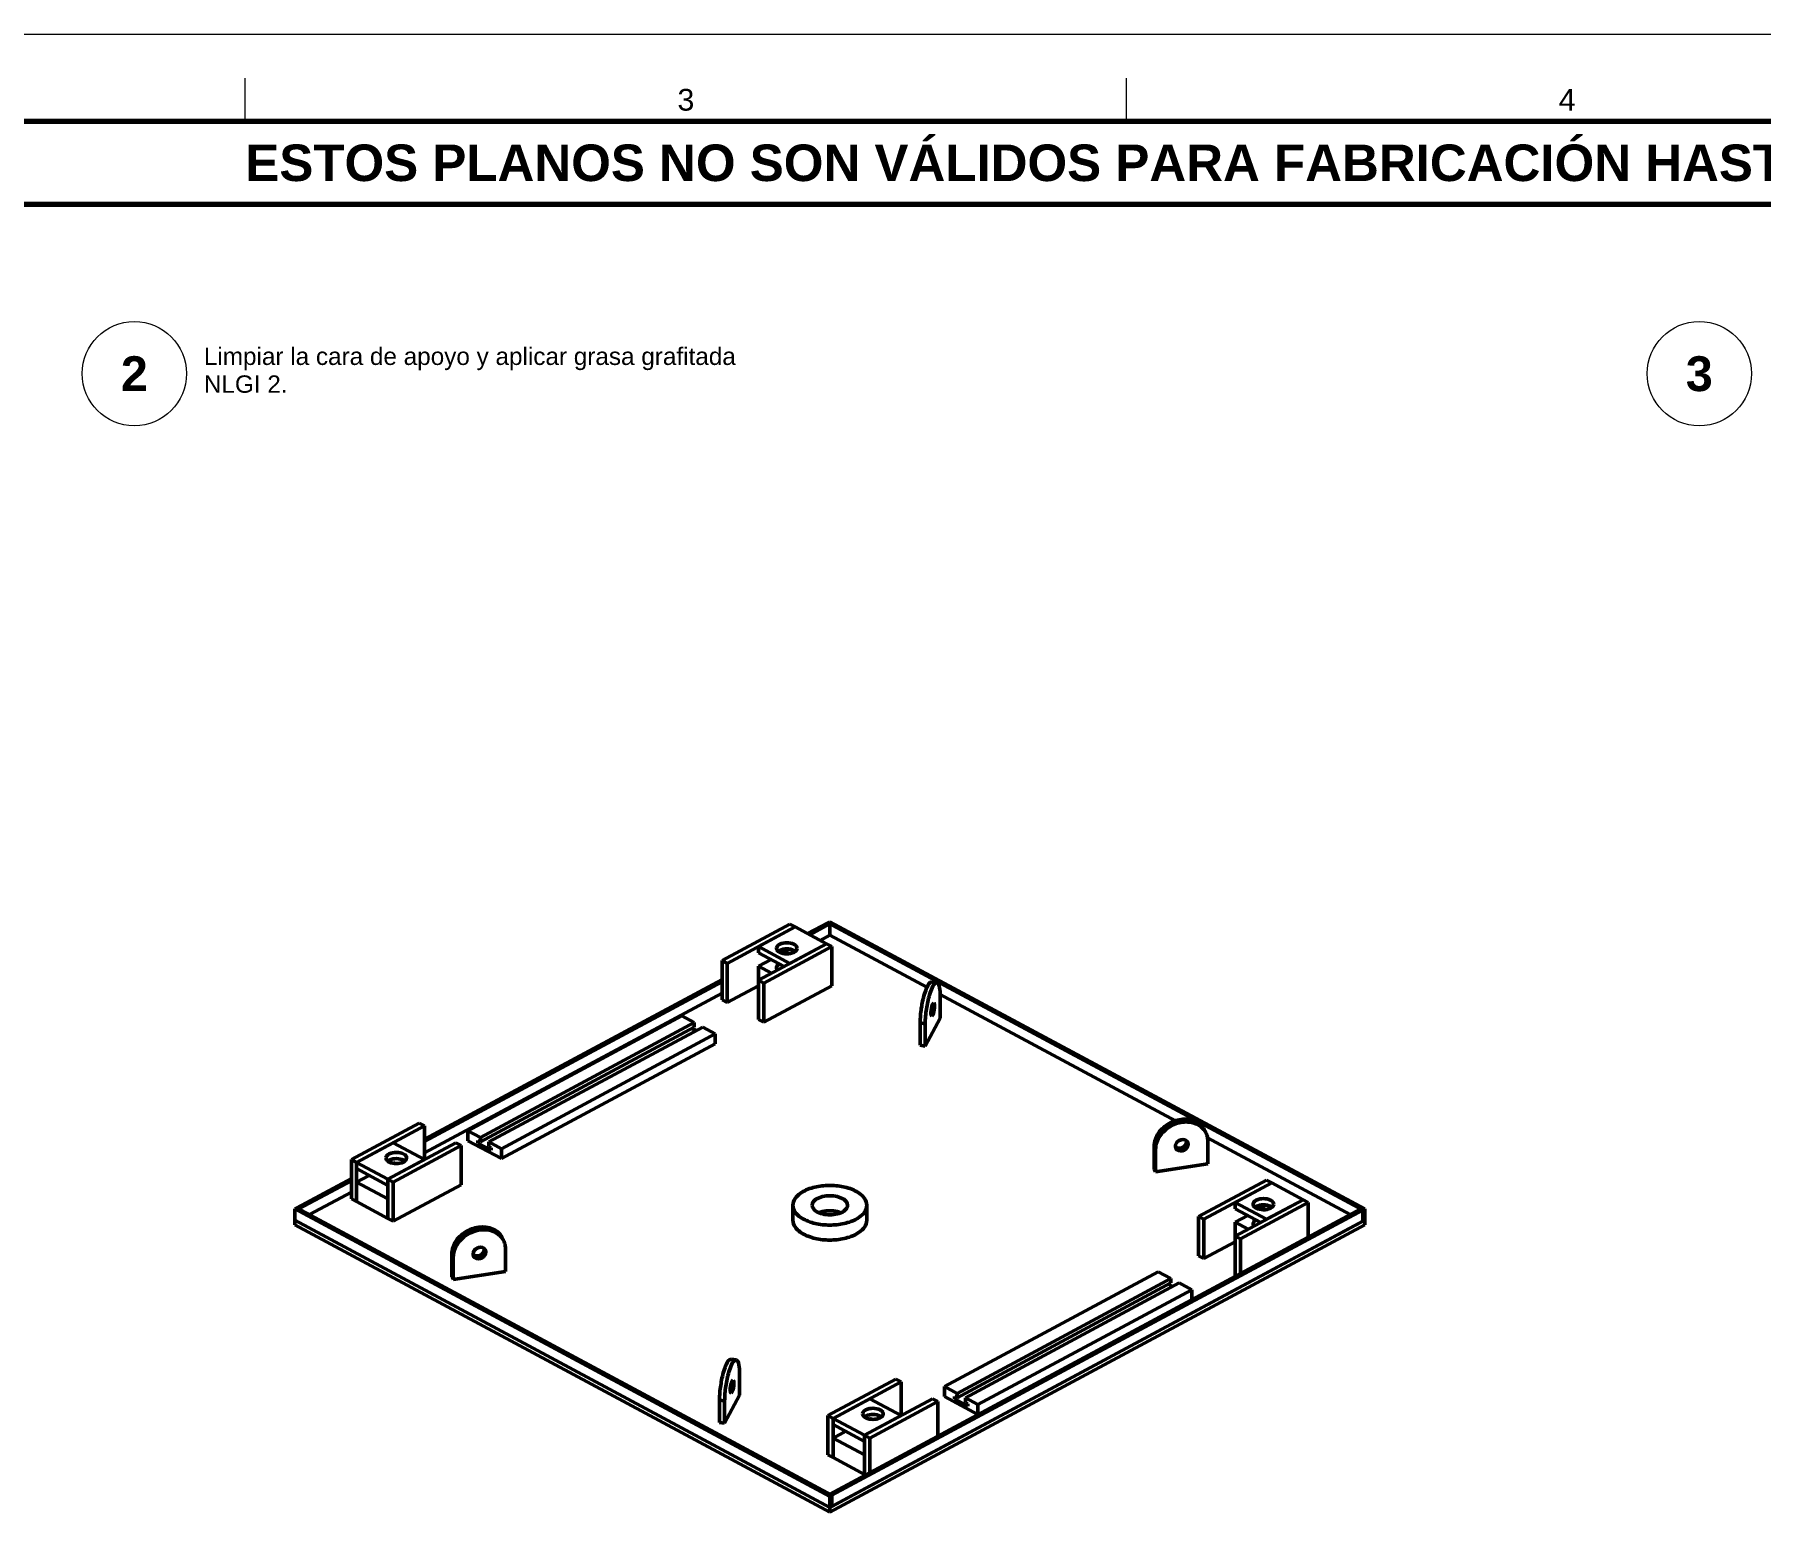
# Model space of a CAD drawing. Header units: millimetres. Extents: x 0 to 841, y 0 to 594.
# Drawn here: x 198.5 to 397, y 422.5 to 594 of the extents above; entities that cross this region are included whole.
import ezdxf
from ezdxf.enums import TextEntityAlignment as Align

# ---------------------------------------------------------------- set-up
doc = ezdxf.new("R2010")
doc.units = ezdxf.units.MM
for name, color, linetype, lineweight in [('FINA', 7, 'CONTINUOUS', 18), ('MARCO', 7, 'CONTINUOUS', 70), ('TXT', 7, 'CONTINUOUS', 25), ('VIS', 7, 'CONTINUOUS', 50)]:
    doc.layers.add(name, color=color, linetype=linetype, lineweight=lineweight)
doc.styles.add('STD', font='LiberationSans-Regular.ttf')
doc.styles.add('STDB', font='LiberationSans-Bold.ttf')

msp = doc.modelspace()

# ---------------------------------------------------------------- linework, layer by layer
at = {"layer": 'FINA'}
for p, q in [((222.75, 584), (222.75, 589)), ((324.12, 584), (324.12, 589))]:
    msp.add_line(p, q, dxfattribs=at)
msp.add_lwpolyline([(0, 0), (841, 0), (841, 594), (0, 594)], close=True, dxfattribs=at)
for centre in [(210, 555), (390, 555)]:
    msp.add_circle(centre, 6, dxfattribs=at)
at = {"layer": 'MARCO'}
for points in [[(20, 10), (831, 10), (831, 584), (20, 584)], [(20, 574.5), (831, 574.5), (831, 584), (20, 584)]]:
    msp.add_lwpolyline(points, close=True, dxfattribs=at)
at = {"layer": 'VIS'}
for points in [[(285.41, 491.7), (277.6, 487.5)], [(286.01, 491.38), (278.2, 487.18)], [(286.01, 491.38), (281.8, 489.12)], [(285.41, 491.7), (286.01, 491.38)], [(286.01, 491.38), (289.62, 489.44)], [(287.44, 490.61), (289.76, 491.85)], [(287.68, 490.48), (290, 491.72)], [(288.88, 489.83), (290, 490.43)], [(289.76, 491.85), (290, 491.98)], [(289.76, 491.85), (351.31, 458.81)], [(289.76, 491.85), (290, 491.72)], [(290, 491.98), (351.55, 458.94)], [(290, 490.43), (290, 491.72)], [(290, 490.43), (301.17, 484.44)], [(289.62, 489.44), (281.8, 485.25)], [(281.8, 488.4), (281.8, 489.12)], [(281.8, 489.12), (285.41, 487.18)], [(281.8, 488.4), (284.74, 486.82)], [(290.22, 489.12), (282.41, 484.92)], [(283.86, 488.92), (283.92, 489.12), (284.06, 489.28), (284.24, 489.39), (284.43, 489.47), (284.63, 489.52), (284.84, 489.55), (285.05, 489.56), (285.26, 489.55), (285.47, 489.52), (285.67, 489.47), (285.86, 489.39), (286.04, 489.28), (286.18, 489.12), (286.24, 488.92)], [(284.21, 488.47), (284.12, 488.52), (284.04, 488.58), (283.97, 488.65), (283.91, 488.73), (283.87, 488.83), (283.86, 488.92)], [(284.07, 488.57), (284.24, 488.68), (284.43, 488.75), (284.64, 488.81), (284.84, 488.84), (285.05, 488.85), (285.26, 488.84), (285.46, 488.81), (285.67, 488.75), (285.86, 488.68), (286.04, 488.57)], [(286.24, 488.92), (286.18, 488.72), (286.04, 488.57), (285.86, 488.45), (285.66, 488.38), (285.45, 488.32), (285.24, 488.29), (285.03, 488.28), (284.82, 488.3), (284.61, 488.33), (284.4, 488.39), (284.21, 488.47)], [(285.45, 488.81), (284.57, 488.34)], [(289.62, 489.44), (285.41, 487.18)], [(289.62, 489.44), (290.22, 489.12)], [(290.22, 484.61), (290.22, 489.12)], [(277.6, 483), (277.6, 487.5)], [(277.6, 487.5), (278.2, 487.18)], [(278.2, 482.68), (278.2, 487.18)], [(283.25, 487.63), (281.8, 486.85)], [(281.8, 485.25), (281.8, 486.85)], [(281.8, 486.85), (283.3, 486.05)], [(283.86, 486.66), (283.87, 486.76), (283.91, 486.85), (283.97, 486.93), (284.04, 487), (284.12, 487.06), (284.21, 487.11)], [(283.96, 486.4), (283.93, 486.44), (283.91, 486.48), (283.89, 486.52), (283.87, 486.57), (283.86, 486.61), (283.86, 486.66)], [(243.38, 466.95), (277.6, 485.32)], [(243.38, 466.69), (277.6, 485.07)], [(281.8, 484.61), (278.2, 482.68)], [(281.8, 480.74), (281.8, 485.25)], [(281.8, 485.25), (282.41, 484.92)], [(282.41, 480.42), (282.41, 484.92)], [(290.22, 484.61), (282.41, 480.42)], [(301.72, 485.05), (301.53, 484.98), (301.39, 484.83), (301.27, 484.65), (301.18, 484.46), (301.09, 484.27), (301.02, 484.07), (300.95, 483.87), (300.88, 483.67), (300.82, 483.47), (300.77, 483.26), (300.72, 483.06), (300.67, 482.85), (300.63, 482.65), (300.59, 482.44), (300.56, 482.23), (300.52, 482.02), (300.49, 481.82), (300.47, 481.61), (300.44, 481.4), (300.42, 481.19), (300.41, 480.98), (300.4, 480.77), (300.39, 480.56), (300.39, 480.34)], [(302.31, 484.96), (302.12, 484.89), (301.97, 484.74), (301.86, 484.56), (301.77, 484.37), (301.68, 484.18), (301.6, 483.98), (301.54, 483.78), (301.47, 483.58), (301.41, 483.38), (301.36, 483.17), (301.31, 482.97), (301.26, 482.76), (301.22, 482.56), (301.18, 482.35), (301.14, 482.14), (301.11, 481.93), (301.08, 481.73), (301.05, 481.52), (301.03, 481.31), (301.01, 481.1), (301, 480.89), (300.98, 480.68), (300.98, 480.47), (300.97, 480.25)], [(302.31, 484.96), (301.72, 485.05)], [(302.69, 483.48), (302.69, 483.71), (302.68, 483.94), (302.66, 484.17), (302.62, 484.39), (302.57, 484.61), (302.48, 484.82), (302.31, 484.96)], [(243.38, 465.4), (277.6, 483.77)], [(277.6, 483), (278.2, 482.68)], [(301.72, 481.11), (301.63, 481.32), (301.63, 481.55), (301.64, 481.78), (301.68, 482.01), (301.73, 482.24), (301.81, 482.46), (301.95, 482.63)], [(301.95, 482.63), (302, 482.58), (302.02, 482.52), (302.03, 482.46), (302.04, 482.39), (302.04, 482.33), (302.04, 482.26)], [(302.69, 483.62), (329.75, 469.09)], [(302.69, 480.9), (302.69, 483.48)], [(248.37, 467.94), (272.97, 481.15)], [(272.97, 481.15), (274.41, 480.37)], [(281.8, 480.74), (282.41, 480.42)], [(300.97, 477.67), (302.69, 480.9)], [(301.62, 481.48), (301.66, 481.62), (301.69, 481.75), (301.72, 481.89), (301.73, 482.03), (301.75, 482.16), (301.75, 482.3)], [(302.04, 482.26), (302.04, 482.06), (302.01, 481.85), (301.97, 481.65), (301.92, 481.45), (301.85, 481.26), (301.72, 481.11)], [(249.81, 467.16), (274.41, 480.37)], [(249.81, 466.65), (274.41, 479.86)], [(250.77, 466.65), (275.37, 479.86)], [(252.22, 465.87), (276.82, 479.08)], [(274.14, 479.71), (274.63, 479.45)], [(274.41, 480.37), (274.41, 479.86)], [(275.37, 479.86), (276.82, 479.08)], [(276.82, 477.93), (276.82, 479.08)], [(300.97, 480.25), (300.39, 480.34)], [(300.39, 480.34), (300.39, 477.76)], [(300.97, 480.25), (300.97, 477.67)], [(252.22, 464.73), (276.82, 477.93)], [(300.97, 477.67), (300.39, 477.76)], [(234.97, 464.62), (242.78, 468.81)], [(243.38, 468.49), (242.78, 468.81)], [(333.07, 468.05), (332.96, 468.23), (332.84, 468.4), (332.7, 468.55), (332.54, 468.69), (332.38, 468.81), (332.2, 468.92), (332.02, 469.02), (331.83, 469.09), (331.63, 469.16), (331.43, 469.2), (331.22, 469.24), (331.02, 469.26), (330.81, 469.26), (330.6, 469.25), (330.4, 469.23), (330.19, 469.2), (329.99, 469.16), (329.79, 469.1), (329.59, 469.04), (329.4, 468.96), (329.21, 468.87), (329.03, 468.78), (328.85, 468.67), (328.68, 468.55), (328.51, 468.43), (328.36, 468.29), (328.21, 468.15), (328.06, 468), (327.93, 467.84), (327.81, 467.67), (327.7, 467.5), (327.6, 467.32), (327.51, 467.13), (327.44, 466.94), (327.38, 466.74), (327.33, 466.53), (327.31, 466.33), (327.3, 466.12)], [(333.24, 467.74), (333.13, 467.91), (333.01, 468.08), (332.87, 468.23), (332.71, 468.37), (332.55, 468.5), (332.37, 468.61), (332.19, 468.7), (331.99, 468.78), (331.8, 468.84), (331.59, 468.89), (331.39, 468.92), (331.18, 468.94), (330.98, 468.95), (330.77, 468.94), (330.56, 468.92), (330.36, 468.89), (330.16, 468.84), (329.96, 468.79), (329.76, 468.72), (329.57, 468.64), (329.38, 468.56), (329.2, 468.46), (329.02, 468.35), (328.85, 468.24), (328.68, 468.11), (328.52, 467.98), (328.37, 467.83), (328.23, 467.68), (328.1, 467.52), (327.98, 467.36), (327.87, 467.18), (327.77, 467), (327.68, 466.81), (327.61, 466.62), (327.55, 466.42), (327.5, 466.22), (327.48, 466.01), (327.47, 465.81)], [(235.57, 464.29), (243.38, 468.49)], [(235.57, 464.29), (239.77, 466.55)], [(239.17, 462.36), (246.99, 466.55)], [(243.38, 464.62), (239.77, 466.55)], [(243.38, 464.62), (243.38, 468.49)], [(247.59, 466.23), (246.99, 466.55)], [(248.37, 466.79), (248.37, 467.94)], [(248.37, 467.94), (249.81, 467.16)], [(248.37, 466.79), (252.22, 464.73)], [(249.52, 466.8), (249.52, 466.52)], [(249.52, 466.8), (249.81, 466.65)], [(249.52, 466.52), (249.79, 466.66)], [(249.81, 467.16), (249.81, 466.65)], [(250.77, 466.65), (252.22, 465.87)], [(250.77, 466.65), (250.77, 466.13)], [(329.8, 465.91), (329.74, 466.12), (329.77, 466.33), (329.86, 466.53), (330, 466.69), (330.18, 466.82), (330.39, 466.89), (330.6, 466.92), (330.82, 466.89), (331.01, 466.79), (331.15, 466.63)], [(329.74, 466.08), (329.93, 465.97), (330.14, 465.93), (330.36, 465.95), (330.56, 466.02), (330.75, 466.14), (330.9, 466.29), (331, 466.48), (331.04, 466.7)], [(329.76, 465.99), (329.92, 465.86), (330.11, 465.79), (330.31, 465.77), (330.51, 465.81), (330.7, 465.89), (330.86, 466), (331, 466.16), (331.09, 466.34), (331.13, 466.54)], [(331.04, 466.7), (331.04, 466.71), (331.04, 466.72), (331.04, 466.73), (331.04, 466.74), (331.04, 466.76), (331.04, 466.77)], [(331.13, 466.54), (331.12, 466.57), (331.12, 466.59), (331.12, 466.62), (331.11, 466.65), (331.11, 466.68), (331.1, 466.7)], [(331.15, 466.63), (331.17, 466.59), (331.18, 466.55), (331.19, 466.51), (331.2, 466.47), (331.21, 466.42), (331.21, 466.38)], [(333.24, 467.74), (333.07, 468.05)], [(333.48, 466.73), (333.47, 466.9), (333.45, 467.08), (333.42, 467.25), (333.37, 467.42), (333.31, 467.58), (333.24, 467.74)], [(333.45, 467.11), (349.86, 458.29)], [(333.48, 464.15), (333.48, 466.73)], [(235.57, 464.29), (234.97, 464.62)], [(234.97, 460.11), (234.97, 464.62)], [(238.94, 464.81), (239.01, 465.01), (239.15, 465.17), (239.33, 465.28), (239.53, 465.36), (239.73, 465.41), (239.94, 465.44), (240.15, 465.45), (240.37, 465.44), (240.58, 465.4), (240.78, 465.35), (240.98, 465.26)], [(241.32, 464.81), (241.27, 464.61), (241.13, 464.46), (240.95, 464.34), (240.75, 464.26), (240.55, 464.21), (240.34, 464.18), (240.13, 464.17), (239.93, 464.18), (239.72, 464.21), (239.51, 464.26), (239.32, 464.34), (239.14, 464.46), (239, 464.61), (238.94, 464.81)], [(239.15, 464.45), (239.33, 464.56), (239.53, 464.64), (239.73, 464.69), (239.94, 464.72), (240.16, 464.73), (240.37, 464.72), (240.58, 464.68), (240.78, 464.63), (240.98, 464.54)], [(239.17, 462.36), (243.38, 464.62)], [(239.77, 462.03), (247.59, 466.23)], [(240.98, 465.26), (241.06, 465.21), (241.14, 465.15), (241.21, 465.08), (241.27, 465), (241.31, 464.91), (241.32, 464.81)], [(240.98, 464.54), (241, 464.53), (241.03, 464.52), (241.05, 464.5), (241.07, 464.48), (241.1, 464.47), (241.12, 464.45)], [(247.59, 461.73), (247.59, 466.23)], [(249.52, 466.52), (251.06, 465.69)], [(250.77, 466.13), (251.06, 465.98)], [(251.06, 465.98), (251.06, 465.69)], [(252.22, 464.73), (252.22, 465.87)], [(327.47, 465.81), (327.3, 466.12)], [(327.3, 466.12), (327.3, 463.54)], [(327.47, 465.81), (327.47, 463.22)], [(331.21, 466.38), (331.17, 466.17), (331.07, 465.98), (330.93, 465.83), (330.75, 465.71), (330.55, 465.64), (330.33, 465.61), (330.12, 465.65), (329.94, 465.75), (329.8, 465.91)], [(235.57, 459.79), (235.57, 464.29)], [(239.17, 462.36), (235.57, 464.29)], [(235.57, 463.58), (235.57, 464.29)], [(239.17, 461.64), (235.57, 463.58)], [(235.57, 462.03), (237.01, 462.8)], [(239.66, 464.22), (239.77, 464.29)], [(239.98, 464.18), (239.77, 464.29)], [(327.47, 463.22), (327.3, 463.54)], [(327.47, 463.22), (333.48, 464.15)], [(228.69, 459.07), (234.97, 462.44)], [(228.93, 458.94), (234.97, 462.18)], [(230.14, 458.29), (234.97, 460.89)], [(239.17, 460.09), (235.57, 462.03)], [(235.57, 459.79), (235.57, 462.03)], [(239.77, 462.03), (239.17, 462.36)], [(239.17, 457.85), (239.17, 462.36)], [(239.17, 461.64), (239.17, 462.36)], [(239.77, 457.53), (239.77, 462.03)], [(239.77, 457.53), (247.59, 461.73)], [(294.25, 459.37), (294.23, 459.57), (294.18, 459.77), (294.1, 459.96), (294, 460.14), (293.88, 460.3), (293.74, 460.46), (293.58, 460.59), (293.42, 460.72), (293.25, 460.84), (293.08, 460.94), (292.89, 461.04), (292.71, 461.13), (292.52, 461.21), (292.33, 461.28), (292.13, 461.34), (291.93, 461.4), (291.73, 461.45), (291.53, 461.5), (291.33, 461.54), (291.13, 461.57), (290.92, 461.6), (290.72, 461.62), (290.51, 461.63), (290.31, 461.64), (290.1, 461.65), (289.9, 461.65), (289.69, 461.64), (289.49, 461.63), (289.28, 461.62), (289.08, 461.6), (288.87, 461.57), (288.67, 461.54), (288.47, 461.5), (288.27, 461.45), (288.07, 461.4), (287.87, 461.34), (287.67, 461.28), (287.48, 461.21), (287.29, 461.13), (287.11, 461.04), (286.92, 460.94), (286.75, 460.84), (286.58, 460.72), (286.42, 460.59), (286.26, 460.46), (286.12, 460.3), (286, 460.14), (285.9, 459.96), (285.82, 459.77), (285.77, 459.57), (285.75, 459.37)], [(340.23, 462.27), (332.41, 458.07)], [(340.83, 461.95), (333.01, 457.75)], [(340.83, 461.95), (336.62, 459.69)], [(340.23, 462.27), (340.83, 461.95)], [(340.83, 461.95), (344.43, 460.01)], [(228.45, 458.94), (228.69, 459.07)], [(228.45, 457.65), (228.45, 458.94)], [(228.45, 458.94), (290, 425.89)], [(228.69, 459.07), (290.24, 426.02)], [(228.69, 459.07), (228.93, 458.94)], [(235.57, 459.79), (234.97, 460.11)], [(239.17, 457.85), (235.57, 459.79)], [(239.17, 457.85), (239.17, 460.09)], [(285.75, 459.37), (285.77, 459.16), (285.82, 458.96), (285.9, 458.77), (286.01, 458.59), (286.13, 458.42), (286.28, 458.27), (286.43, 458.13), (286.6, 458), (286.77, 457.89), (286.95, 457.78), (287.14, 457.68), (287.33, 457.6), (287.52, 457.52), (287.72, 457.44), (287.91, 457.38), (288.12, 457.32), (288.32, 457.27), (288.52, 457.23), (288.73, 457.19), (288.93, 457.16), (289.14, 457.13), (289.35, 457.11), (289.56, 457.1), (289.77, 457.09), (289.97, 457.09), (290.18, 457.09), (290.39, 457.1), (290.6, 457.11), (290.81, 457.13), (291.02, 457.15), (291.22, 457.18), (291.43, 457.22), (291.63, 457.26), (291.84, 457.31), (292.04, 457.37), (292.24, 457.43), (292.43, 457.5), (292.63, 457.58), (292.82, 457.66), (293.01, 457.76)], [(285.75, 459.37), (285.75, 457.65)], [(287.96, 459.37), (288, 459.57), (288.09, 459.76), (288.23, 459.92), (288.4, 460.05), (288.58, 460.15), (288.77, 460.24), (288.97, 460.31), (289.17, 460.37), (289.37, 460.41), (289.58, 460.44), (289.79, 460.46), (290, 460.46), (290.21, 460.46), (290.42, 460.44), (290.63, 460.41), (290.83, 460.37), (291.03, 460.31), (291.23, 460.24), (291.42, 460.15), (291.6, 460.05), (291.77, 459.92), (291.91, 459.76), (292, 459.57), (292.04, 459.37)], [(291.44, 458.59), (291.25, 458.5), (291.05, 458.43), (290.85, 458.37), (290.64, 458.33), (290.44, 458.3), (290.23, 458.28), (290.01, 458.27), (289.8, 458.28), (289.59, 458.3), (289.38, 458.32), (289.18, 458.37), (288.97, 458.42), (288.77, 458.49), (288.58, 458.58), (288.4, 458.69), (288.24, 458.82), (288.1, 458.98), (288, 459.16), (287.96, 459.37)], [(288.74, 458.51), (288.94, 458.58), (289.15, 458.64), (289.36, 458.69), (289.57, 458.72), (289.78, 458.74), (290, 458.74), (290.22, 458.74), (290.43, 458.72), (290.64, 458.69), (290.85, 458.64), (291.06, 458.58), (291.26, 458.51)], [(288.74, 458.51), (288.94, 458.58), (289.15, 458.64), (289.36, 458.69), (289.57, 458.72), (289.78, 458.74), (290, 458.74), (290.22, 458.74), (290.43, 458.72), (290.64, 458.69), (290.85, 458.64), (291.06, 458.58), (291.26, 458.51)], [(290, 426.15), (351.07, 458.94)], [(290.24, 426.02), (351.31, 458.81)], [(292.04, 459.37), (292.02, 459.2), (291.95, 459.04), (291.85, 458.9), (291.73, 458.79), (291.59, 458.68), (291.44, 458.59)], [(293.01, 457.76), (293.19, 457.86), (293.37, 457.98), (293.54, 458.11), (293.7, 458.25), (293.85, 458.4), (293.98, 458.57), (294.09, 458.75), (294.18, 458.95), (294.23, 459.16), (294.25, 459.37)], [(294.25, 459.37), (294.25, 457.65)], [(344.43, 460.01), (336.62, 455.82)], [(336.62, 458.97), (336.62, 459.69)], [(336.62, 459.69), (340.23, 457.75)], [(336.62, 458.97), (339.56, 457.39)], [(345.03, 459.69), (337.22, 455.49)], [(338.68, 459.49), (338.73, 459.69), (338.87, 459.85), (339.05, 459.96), (339.25, 460.04), (339.45, 460.09), (339.66, 460.12), (339.87, 460.13), (340.07, 460.12), (340.28, 460.09), (340.49, 460.04), (340.68, 459.96), (340.86, 459.85), (341, 459.69), (341.06, 459.49)], [(339.02, 459.04), (338.94, 459.09), (338.86, 459.15), (338.79, 459.22), (338.73, 459.3), (338.69, 459.4), (338.68, 459.49)], [(338.88, 459.14), (339.06, 459.25), (339.25, 459.32), (339.45, 459.38), (339.66, 459.41), (339.87, 459.42), (340.07, 459.41), (340.28, 459.38), (340.48, 459.32), (340.67, 459.25), (340.85, 459.14)], [(341.06, 459.49), (340.99, 459.29), (340.85, 459.14), (340.67, 459.02), (340.47, 458.95), (340.27, 458.89), (340.06, 458.86), (339.85, 458.86), (339.63, 458.87), (339.42, 458.9), (339.22, 458.96), (339.02, 459.04)], [(340.27, 459.38), (339.39, 458.91)], [(344.43, 460.01), (340.23, 457.75)], [(344.43, 460.01), (345.03, 459.69)], [(345.03, 455.7), (345.03, 459.69)], [(351.07, 458.94), (351.31, 458.81)], [(351.31, 458.81), (351.55, 458.94)], [(351.31, 457.52), (351.31, 458.81)], [(351.31, 457.52), (351.31, 458.81)], [(351.55, 457.65), (351.55, 458.94)], [(228.45, 457.13), (228.45, 457.65)], [(228.45, 457.65), (290, 424.6)], [(228.45, 457.65), (290, 424.6)], [(228.45, 457.13), (290, 424.09)], [(239.77, 457.53), (239.17, 457.85)], [(246.52, 453.73), (246.53, 453.94), (246.55, 454.14), (246.6, 454.35), (246.66, 454.54), (246.73, 454.74), (246.82, 454.93), (246.92, 455.11), (247.03, 455.28), (247.15, 455.45), (247.28, 455.61), (247.43, 455.76), (247.58, 455.9), (247.73, 456.04), (247.9, 456.16), (248.07, 456.28), (248.25, 456.38), (248.43, 456.48), (248.62, 456.57), (248.81, 456.65), (249.01, 456.71), (249.21, 456.77), (249.41, 456.81), (249.62, 456.84), (249.82, 456.86), (250.03, 456.87), (250.24, 456.86), (250.44, 456.85), (250.65, 456.81), (250.85, 456.76), (251.05, 456.7), (251.24, 456.62), (251.42, 456.53), (251.6, 456.42), (251.76, 456.3), (251.92, 456.16), (252.06, 456.01), (252.18, 455.84), (252.29, 455.66)], [(285.75, 457.65), (285.77, 457.44), (285.82, 457.24), (285.9, 457.05), (286.01, 456.87), (286.13, 456.7), (286.28, 456.55), (286.43, 456.41), (286.6, 456.28), (286.77, 456.16), (286.95, 456.06), (287.14, 455.96), (287.33, 455.87), (287.52, 455.8), (287.72, 455.72), (287.91, 455.66), (288.12, 455.6), (288.32, 455.55), (288.52, 455.51), (288.73, 455.47), (288.93, 455.44), (289.14, 455.41), (289.35, 455.39), (289.56, 455.38), (289.77, 455.37), (289.97, 455.37), (290.18, 455.37), (290.39, 455.38), (290.6, 455.39), (290.81, 455.41), (291.02, 455.43), (291.22, 455.46), (291.43, 455.5), (291.63, 455.54), (291.84, 455.59), (292.04, 455.65), (292.24, 455.71), (292.43, 455.78), (292.63, 455.85), (292.82, 455.94), (293.01, 456.03)], [(290, 424.6), (351.55, 457.65)], [(290, 424.09), (351.55, 457.13)], [(290.24, 424.73), (351.31, 457.52)], [(293.01, 456.03), (293.19, 456.14), (293.37, 456.26), (293.54, 456.39), (293.7, 456.53), (293.85, 456.68), (293.98, 456.85), (294.09, 457.03), (294.18, 457.23), (294.23, 457.44), (294.25, 457.65)], [(332.41, 453.57), (332.41, 458.07)], [(332.41, 458.07), (333.01, 457.75)], [(333.01, 453.25), (333.01, 457.75)], [(338.06, 458.2), (336.62, 457.42)], [(336.62, 455.82), (336.62, 457.42)], [(336.62, 457.42), (338.12, 456.62)], [(338.68, 457.23), (338.69, 457.33), (338.73, 457.42), (338.79, 457.5), (338.86, 457.57), (338.94, 457.63), (339.02, 457.68)], [(338.77, 456.97), (338.75, 457.01), (338.72, 457.05), (338.7, 457.09), (338.69, 457.14), (338.68, 457.18), (338.68, 457.23)], [(351.31, 457.52), (351.55, 457.65)], [(351.55, 457.13), (351.55, 457.65)], [(246.69, 453.41), (246.7, 453.62), (246.72, 453.83), (246.77, 454.03), (246.83, 454.23), (246.9, 454.42), (246.99, 454.61), (247.09, 454.79), (247.2, 454.97), (247.32, 455.13), (247.45, 455.29), (247.59, 455.44), (247.74, 455.59), (247.9, 455.72), (248.07, 455.85), (248.24, 455.96), (248.42, 456.07), (248.6, 456.17), (248.79, 456.25), (248.98, 456.33), (249.18, 456.4), (249.38, 456.45), (249.58, 456.5), (249.78, 456.53), (249.99, 456.55), (250.2, 456.55), (250.4, 456.55), (250.61, 456.53), (250.81, 456.5), (251.02, 456.45), (251.21, 456.39), (251.41, 456.31), (251.59, 456.21), (251.77, 456.11), (251.93, 455.98), (252.09, 455.84), (252.23, 455.69), (252.35, 455.52), (252.46, 455.35)], [(252.29, 455.66), (252.46, 455.35)], [(252.46, 455.35), (252.53, 455.19), (252.59, 455.02), (252.64, 454.86), (252.67, 454.69), (252.7, 454.51), (252.7, 454.34)], [(336.62, 455.18), (333.01, 453.25)], [(336.62, 451.31), (336.62, 455.82)], [(336.62, 455.82), (337.22, 455.49)], [(337.22, 451.51), (337.22, 455.49)], [(246.52, 451.15), (246.52, 453.73)], [(246.69, 453.41), (246.52, 453.73)], [(246.69, 450.83), (246.69, 453.41)], [(248.96, 453.76), (249, 453.97), (249.1, 454.16), (249.24, 454.32), (249.42, 454.43), (249.62, 454.51), (249.83, 454.53), (250.04, 454.5), (250.23, 454.4), (250.37, 454.24)], [(248.96, 453.69), (249.16, 453.58), (249.38, 453.54), (249.61, 453.56), (249.82, 453.64), (250, 453.77), (250.15, 453.95), (250.24, 454.15), (250.26, 454.38)], [(249.02, 453.52), (249, 453.55), (248.99, 453.59), (248.97, 453.64), (248.97, 453.68), (248.96, 453.72), (248.96, 453.76)], [(250.32, 454.31), (250.34, 454.09), (250.28, 453.88), (250.16, 453.69), (250, 453.54), (249.8, 453.44), (249.59, 453.38), (249.36, 453.39), (249.15, 453.46), (248.98, 453.6)], [(250.37, 454.24), (250.43, 454.03), (250.4, 453.81), (250.31, 453.62), (250.16, 453.45), (249.99, 453.33), (249.78, 453.25), (249.57, 453.22), (249.35, 453.25), (249.16, 453.35), (249.02, 453.52)], [(252.7, 454.34), (252.7, 451.76)], [(332.41, 453.57), (333.01, 453.25)], [(246.69, 450.83), (246.52, 451.15)], [(252.7, 451.76), (246.69, 450.83)], [(303.18, 438.51), (327.78, 451.72)], [(304.63, 437.73), (329.23, 450.94)], [(327.78, 451.72), (329.23, 450.94)], [(329.23, 450.94), (329.23, 450.43)], [(336.62, 451.31), (336.74, 451.25)], [(304.63, 437.22), (329.23, 450.43)], [(305.59, 437.22), (330.19, 450.43)], [(307.03, 436.44), (331.63, 449.65)], [(328.96, 450.28), (329.44, 450.02)], [(330.19, 450.43), (331.63, 449.65)], [(331.63, 448.5), (331.63, 449.65)], [(277.31, 436.97), (277.31, 437.19), (277.32, 437.4), (277.33, 437.61), (277.34, 437.82), (277.36, 438.03), (277.39, 438.24), (277.41, 438.45), (277.44, 438.65), (277.48, 438.86), (277.51, 439.07), (277.55, 439.28), (277.59, 439.48), (277.64, 439.69), (277.69, 439.89), (277.74, 440.1), (277.8, 440.3), (277.87, 440.5), (277.94, 440.7), (278.01, 440.9), (278.1, 441.09), (278.19, 441.28), (278.31, 441.46), (278.45, 441.61), (278.64, 441.68)], [(277.89, 436.88), (277.9, 437.1), (277.9, 437.31), (277.92, 437.52), (277.93, 437.73), (277.95, 437.94), (277.97, 438.15), (278, 438.36), (278.03, 438.56), (278.06, 438.77), (278.1, 438.98), (278.14, 439.19), (278.18, 439.39), (278.23, 439.6), (278.28, 439.8), (278.33, 440.01), (278.39, 440.21), (278.46, 440.41), (278.52, 440.61), (278.6, 440.81), (278.69, 441), (278.78, 441.19), (278.89, 441.37), (279.04, 441.52), (279.23, 441.59)], [(278.64, 441.68), (279.23, 441.59)], [(279.23, 441.59), (279.4, 441.45), (279.49, 441.24), (279.54, 441.02), (279.58, 440.8), (279.6, 440.57), (279.61, 440.34), (279.61, 440.11)], [(278.54, 438.1), (278.55, 438.31), (278.58, 438.52), (278.61, 438.72), (278.67, 438.92), (278.74, 439.11), (278.87, 439.26)], [(278.67, 438.93), (278.67, 438.79), (278.65, 438.66), (278.64, 438.52), (278.61, 438.38), (278.58, 438.24), (278.54, 438.11)], [(278.87, 439.26), (278.96, 439.05), (278.96, 438.82), (278.95, 438.59), (278.91, 438.36), (278.86, 438.13), (278.78, 437.91), (278.64, 437.74)], [(279.61, 440.11), (279.61, 437.53)], [(289.78, 435.19), (297.59, 439.38)], [(290.38, 434.86), (298.2, 439.06)], [(298.2, 439.06), (297.59, 439.38)], [(298.2, 435.19), (298.2, 439.06)], [(277.31, 434.39), (277.31, 436.97)], [(277.89, 436.88), (277.31, 436.97)], [(279.61, 437.53), (277.89, 434.3)], [(277.89, 434.3), (277.89, 436.88)], [(278.64, 437.74), (278.59, 437.78), (278.57, 437.85), (278.56, 437.91), (278.55, 437.97), (278.55, 438.04), (278.54, 438.1)], [(290.38, 434.86), (294.59, 437.12)], [(293.99, 432.93), (301.8, 437.12)], [(298.2, 435.19), (294.59, 437.12)], [(294.59, 432.6), (302.4, 436.8)], [(302.4, 436.8), (301.8, 437.12)], [(302.4, 432.81), (302.4, 436.8)], [(303.18, 437.36), (303.18, 438.51)], [(303.18, 438.51), (304.63, 437.73)], [(303.18, 437.36), (307.03, 435.3)], [(304.34, 437.37), (304.34, 437.09)], [(304.34, 437.37), (304.63, 437.22)], [(304.34, 437.09), (304.6, 437.23)], [(304.34, 437.09), (305.88, 436.26)], [(304.63, 437.73), (304.63, 437.22)], [(305.59, 437.22), (307.03, 436.44)], [(305.59, 437.22), (305.59, 436.7)], [(290.38, 434.86), (289.78, 435.19)], [(289.78, 430.68), (289.78, 435.19)], [(290.38, 430.36), (290.38, 434.86)], [(293.99, 432.93), (290.38, 434.86)], [(290.38, 434.15), (290.38, 434.86)], [(293.76, 435.38), (293.82, 435.58), (293.96, 435.74), (294.14, 435.85), (294.34, 435.93), (294.55, 435.98), (294.76, 436.01), (294.97, 436.02), (295.18, 436.01), (295.39, 435.97), (295.6, 435.92), (295.79, 435.83)], [(296.14, 435.38), (296.08, 435.18), (295.94, 435.03), (295.76, 434.91), (295.57, 434.83), (295.37, 434.78), (295.16, 434.75), (294.95, 434.74), (294.74, 434.75), (294.53, 434.78), (294.33, 434.83), (294.14, 434.91), (293.96, 435.03), (293.82, 435.18), (293.76, 435.38)], [(293.96, 435.02), (294.14, 435.13), (294.34, 435.21), (294.55, 435.26), (294.76, 435.29), (294.97, 435.3), (295.18, 435.29), (295.39, 435.25), (295.6, 435.2), (295.79, 435.11)], [(293.99, 432.93), (298.2, 435.19)], [(294.47, 434.79), (294.59, 434.86)], [(294.79, 434.75), (294.59, 434.86)], [(295.79, 435.83), (295.88, 435.78), (295.96, 435.72), (296.03, 435.65), (296.09, 435.57), (296.13, 435.48), (296.14, 435.38)], [(295.79, 435.11), (295.82, 435.1), (295.84, 435.09), (295.86, 435.07), (295.89, 435.05), (295.91, 435.04), (295.93, 435.02)], [(305.59, 436.7), (305.88, 436.55)], [(305.88, 436.55), (305.88, 436.26)], [(307.03, 435.3), (307.03, 436.44)], [(277.89, 434.3), (277.31, 434.39)], [(293.99, 432.21), (290.38, 434.15)], [(290.38, 432.6), (291.82, 433.37)], [(294.59, 432.6), (293.99, 432.93)], [(293.99, 428.42), (293.99, 432.93)], [(293.99, 432.21), (293.99, 432.93)], [(293.99, 430.66), (290.38, 432.6)], [(290.38, 430.36), (290.38, 432.6)], [(294.59, 428.62), (294.59, 432.6)], [(290.38, 430.36), (289.78, 430.68)], [(293.99, 428.42), (290.38, 430.36)], [(293.99, 428.42), (293.99, 430.66)], [(294.11, 428.36), (293.99, 428.42)], [(290, 426.15), (290.24, 426.02)], [(290, 425.89), (290.24, 426.02)], [(290, 424.6), (290, 425.89)], [(290.24, 424.73), (290.24, 426.02)], [(290.24, 424.73), (290.24, 426.02)], [(290, 424.6), (290.24, 424.73)], [(290, 424.09), (290, 424.6)]]:
    msp.add_lwpolyline(points, dxfattribs=at)

# ---------------------------------------------------------------- texts
at = {"layer": 'TXT'}
for s, height, style, p in [('3', 2.5, 'STD', (273.44, 586.5)), ('4', 2.5, 'STD', (374.81, 586.5)), ('ESTOS PLANOS NO SON VÁLIDOS PARA FABRICACIÓN HASTA SU REVISIÓN Y APROBACIÓN POR UN INGENIERO CALCULISTA HABILITADO.', 4.2, 'STDB', (425.5, 579.25)), ('2', 4, 'STDB', (210, 555)), ('3', 4, 'STDB', (390, 555))]:
    msp.add_text(s, height=height, dxfattribs=dict(at, style=style)).set_placement(p, align=Align.MIDDLE_CENTER)
at = {"layer": 'TXT', "style": 'STD'}
for s, p in [('Limpiar la cara de apoyo y aplicar grasa grafitada', (218, 558)), ('NLGI 2.', (218, 554.8))]:
    msp.add_text(s, height=2, dxfattribs=at).set_placement(p, align=Align.TOP_LEFT)

doc.saveas('drawing.dxf')
